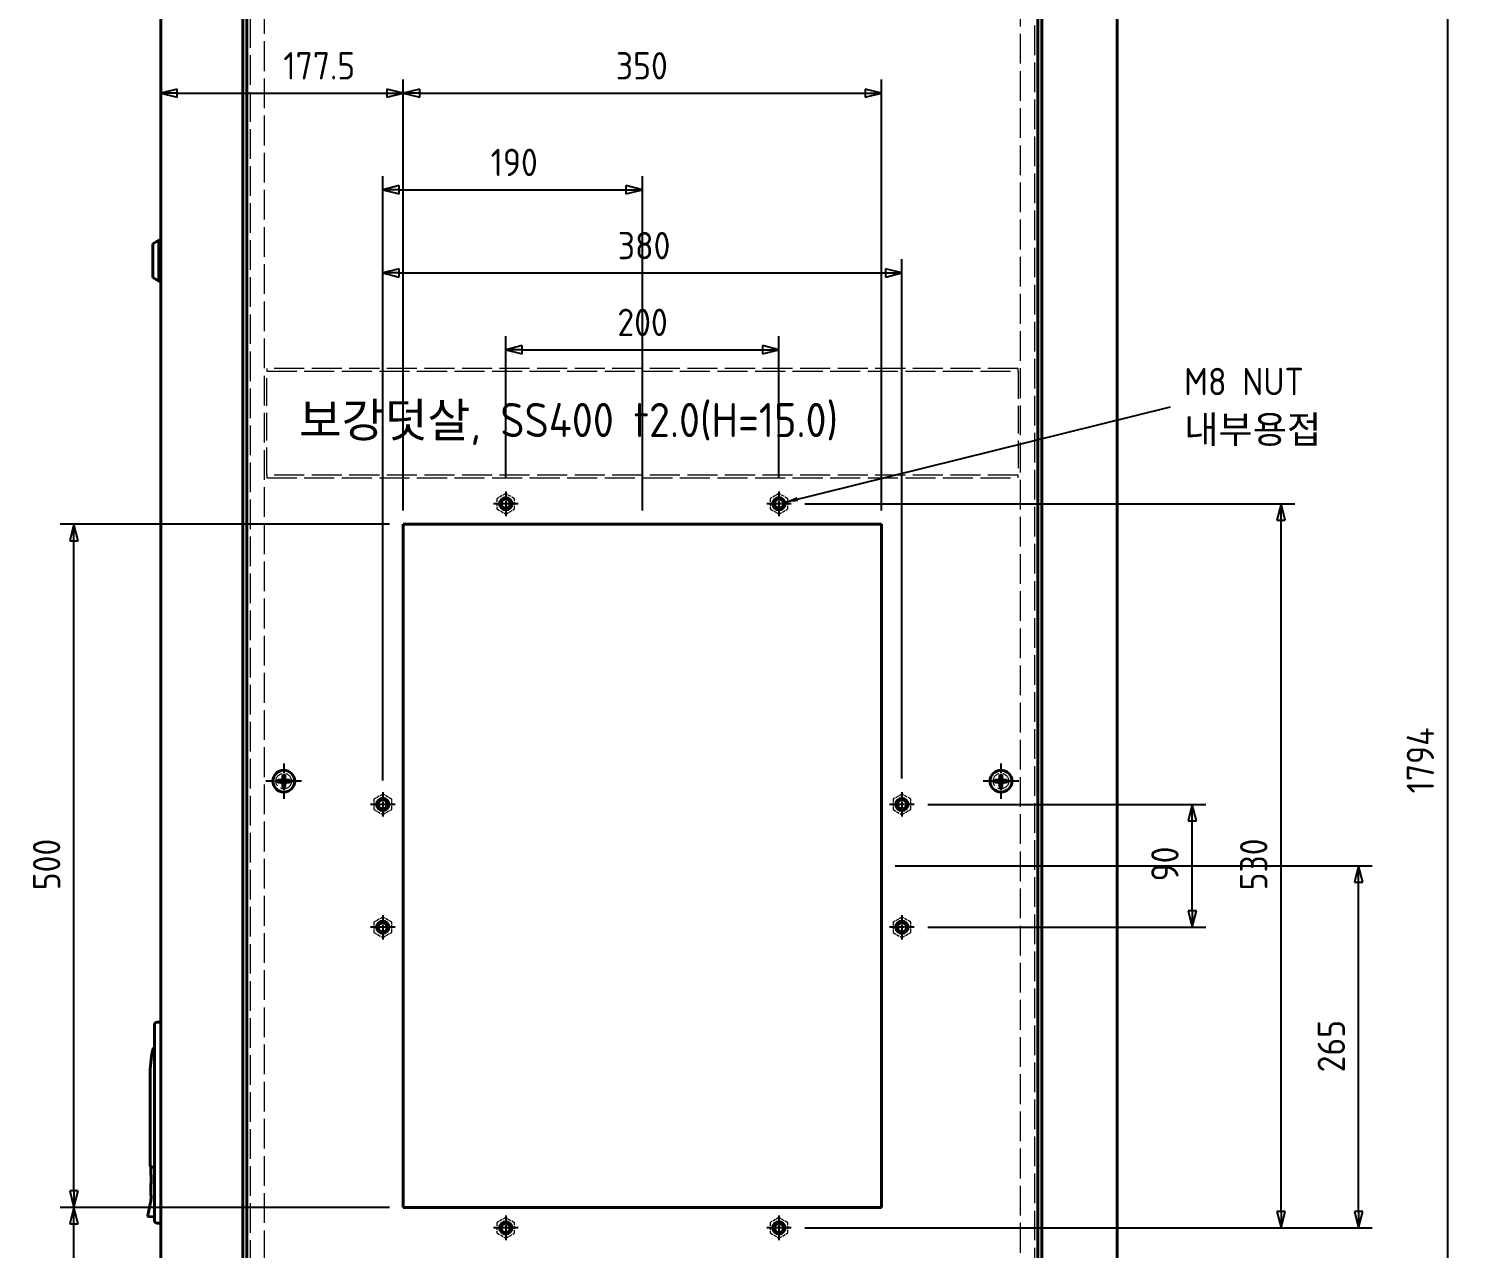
# Model space of a CAD drawing. Header units: millimetres. Extents: x 0 to 8410, y 0 to 5940.
# Drawn here: x 3637 to 4686, y 2489 to 3382 of the extents above; entities that cross this region are included whole.
import ezdxf

# ---------------------------------------------------------------- set-up
doc = ezdxf.new("R2010")
doc.units = ezdxf.units.MM
doc.header["$LTSCALE"] = 10
doc.linetypes.add('CHAIN', pattern=[0.3543, 0.2362, -0.0295, 0.0591, -0.0295])
doc.linetypes.add('DASHED', pattern=[0.2067, 0.1654, -0.0413])
doc.layers.get('0').update_dxf_attribs({"color": 3, "lineweight": 25})
for name, color, linetype, lineweight in [('가려진 것(ISO)', 2, 'DASHED', 18), ('가시적인 것(ISO)', 3, 'Continuous', 40), ('가시적인 좁은 것(ISO)', 3, 'Continuous', 35), ('기호(ISO)', 5, 'Continuous', 25), ('중심 표식(ISO)', 1, 'Continuous', 25), ('치수(ISO)', 2, 'Continuous', 25)]:
    doc.layers.add(name, color=color, linetype=linetype, lineweight=lineweight)
doc.styles.add('문자 텍스트_PSTEK_POSCO', font='isocp.shx')
doc.styles.add('치수 텍스트_PSTEK_POSCO', font='isocp.shx')
doc.dimstyles.new('치수_PSTEK_POSCO', dxfattribs={"dimscale": 10, "dimtxt": 2, "dimasz": 1.2, "dimexe": 1, "dimexo": 1, "dimgap": 1, "dimtad": 1, "dimrnd": 1e-08, "dimdsep": 46, "dimtxsty": '치수 텍스트_PSTEK_POSCO', "dimblk": 'Filled-2', "dimcen": 0.09, "dimdle": 10, "dimclrd": 7, "dimclre": 7, "dimclrt": 2, "dimadec": 1, "dimazin": 2, "dimtfac": 1, "dimtmove": 0, "dimatfit": 3, "dimfxl": 0, "dimtolj": 1, "dimlwd": -1, "dimlwe": -1, "dimarcsym": 0})
doc.dimstyles.new('치수_PSTEK_POSCO$7', dxfattribs={"dimscale": 10, "dimtxt": 2, "dimasz": 1, "dimexe": 1, "dimexo": 1, "dimgap": 1, "dimtad": 1, "dimrnd": 1e-08, "dimdsep": 46, "dimtxsty": '치수 텍스트_PSTEK_POSCO', "dimblk": 'Filled-2', "dimcen": 0.09, "dimdle": 10, "dimclrd": 7, "dimclre": 7, "dimclrt": 2, "dimadec": 1, "dimazin": 2, "dimtfac": 1, "dimtmove": 0, "dimatfit": 3, "dimfxl": 0, "dimtolj": 1, "dimlwd": -1, "dimlwe": -1, "dimarcsym": 0})

# ---------------------------------------------------------------- blocks, each defined once
blk = doc.blocks.new('Filled-2')
at = {"color": 0}
for p, q in [((0, 0), (-1, 0.25)), ((-1, 0.25), (-1, -0.25)), ((-1, 0), (0, 0)), ((-1, -0.25), (0, 0))]:
    blk.add_line(p, q, dxfattribs=at)
at = {"color": 0, "flags": 128}
blk.add_lwpolyline([(-1, -0.25), (0, 0)], dxfattribs=at)
at = {"color": 0}
blk.add_solid([(-1, -0.25), (0, 0), (-1, 0.25), (-1, -0.25)], dxfattribs=at)
blk = doc.blocks.new('*D74')
at = {"layer": 'Defpoints', "color": 0}
for p in [(4376, 3662.7), (4676, 3662.7), (4376, 1868.7)]:
    blk.add_point(p, dxfattribs=at)
at = {"layer": '치수(ISO)', "color": 7}
for p, q in [((4386, 3662.7), (4686, 3662.7)), ((4676, 1880.7), (4676, 3650.7)), ((4386, 1868.7), (4686, 1868.7))]:
    blk.add_line(p, q, dxfattribs=at)
at = {"layer": '치수(ISO)', "color": 7, "xscale": 12.00000047683716, "yscale": 12.00000047683716, "zscale": 12.00000047683716}
for p, rotation in [((4676, 3662.7), 90), ((4676, 1868.7), 270)]:
    blk.add_blockref('Filled-2', p, dxfattribs=dict(at, rotation=rotation))
at = {"layer": '치수(ISO)', "color": 2, "insert": (4656, 2821.7), "char_height": 20, "attachment_point": 4, "rotation": 90, "style": '치수 텍스트_PSTEK_POSCO'}
blk.add_mtext('\\A1;1794', dxfattribs=at)
blk = doc.blocks.new('*D143')
at = {"layer": 'Defpoints', "color": 0}
for p in [(3670.4, 2518.7), (3911.5, 2518.7), (3934, 1840.7)]:
    blk.add_point(p, dxfattribs=at)
at = {"layer": '치수(ISO)', "color": 7}
for p, q in [((3901.5, 2518.7), (3660.4, 2518.7)), ((3670.4, 1852.7), (3670.4, 2506.7)), ((3924, 1840.7), (3660.4, 1840.7))]:
    blk.add_line(p, q, dxfattribs=at)
at = {"layer": '치수(ISO)', "color": 7, "xscale": 12.00000047683716, "yscale": 12.00000047683716, "zscale": 12.00000047683716}
for p, rotation in [((3670.4, 2518.7), 90), ((3670.4, 1840.7), 270)]:
    blk.add_blockref('Filled-2', p, dxfattribs=dict(at, rotation=rotation))
at = {"layer": '치수(ISO)', "color": 2, "insert": (3650.4, 2161.2), "char_height": 20, "attachment_point": 4, "rotation": 90, "style": '치수 텍스트_PSTEK_POSCO'}
blk.add_mtext('\\A1;678', dxfattribs=at)
blk = doc.blocks.new('*D144')
at = {"layer": 'Defpoints', "color": 0}
for p in [(3670.4, 3018.7), (3911.5, 3018.7), (3911.5, 2518.7)]:
    blk.add_point(p, dxfattribs=at)
at = {"layer": '치수(ISO)', "color": 7}
for p, q in [((3901.5, 3018.7), (3660.4, 3018.7)), ((3670.4, 2530.7), (3670.4, 3006.7)), ((3901.5, 2518.7), (3660.4, 2518.7))]:
    blk.add_line(p, q, dxfattribs=at)
at = {"layer": '치수(ISO)', "color": 7, "xscale": 12.00000047683716, "yscale": 12.00000047683716, "zscale": 12.00000047683716}
for p, rotation in [((3670.4, 3018.7), 90), ((3670.4, 2518.7), 270)]:
    blk.add_blockref('Filled-2', p, dxfattribs=dict(at, rotation=rotation))
at = {"layer": '치수(ISO)', "color": 2, "insert": (3650.4, 2750.8), "char_height": 20, "attachment_point": 4, "rotation": 90, "style": '치수 텍스트_PSTEK_POSCO'}
blk.add_mtext('\\A1;500', dxfattribs=at)
blk = doc.blocks.new('*D147')
at = {"layer": 'Defpoints', "color": 0}
for p in [(3734, 3735.7), (3911.5, 3334.3), (3911.5, 3018.7)]:
    blk.add_point(p, dxfattribs=at)
at = {"layer": '치수(ISO)', "color": 7}
for p, q in [((3911.5, 3028.7), (3911.5, 3344.3)), ((3746, 3334.3), (3899.5, 3334.3))]:
    blk.add_line(p, q, dxfattribs=at)
at = {"layer": '치수(ISO)', "color": 7, "xscale": 12.00000047683716, "yscale": 12.00000047683716, "zscale": 12.00000047683716, "rotation": 180}
blk.add_blockref('Filled-2', (3734, 3334.3), dxfattribs=at)
at = {"layer": '치수(ISO)', "color": 7, "xscale": 12.00000047683716, "yscale": 12.00000047683716, "zscale": 12.00000047683716}
blk.add_blockref('Filled-2', (3911.5, 3334.3), dxfattribs=at)
at = {"layer": '치수(ISO)', "color": 2, "insert": (3823.7, 3354.3), "char_height": 20, "attachment_point": 4, "style": '치수 텍스트_PSTEK_POSCO'}
blk.add_mtext('\\A1;177.5', dxfattribs=at)
blk = doc.blocks.new('*D148')
at = {"layer": 'Defpoints', "color": 0}
for p in [(4261.5, 3334.3), (3911.5, 3018.7), (4261.5, 3018.7)]:
    blk.add_point(p, dxfattribs=at)
at = {"layer": '치수(ISO)', "color": 7}
for p, q in [((3911.5, 3028.7), (3911.5, 3344.3)), ((4261.5, 3028.7), (4261.5, 3344.3)), ((3923.5, 3334.3), (4249.5, 3334.3))]:
    blk.add_line(p, q, dxfattribs=at)
at = {"layer": '치수(ISO)', "color": 7, "xscale": 12.00000047683716, "yscale": 12.00000047683716, "zscale": 12.00000047683716, "rotation": 180}
blk.add_blockref('Filled-2', (3911.5, 3334.3), dxfattribs=at)
at = {"layer": '치수(ISO)', "color": 7, "xscale": 12.00000047683716, "yscale": 12.00000047683716, "zscale": 12.00000047683716}
blk.add_blockref('Filled-2', (4261.5, 3334.3), dxfattribs=at)
at = {"layer": '치수(ISO)', "color": 2, "insert": (4067.1, 3354.3), "char_height": 20, "attachment_point": 4, "style": '치수 텍스트_PSTEK_POSCO'}
blk.add_mtext('\\A1;350', dxfattribs=at)
blk = doc.blocks.new('*D155')
at = {"layer": 'Defpoints', "color": 0}
for p in [(4285.5, 2813.7), (4489, 2813.7), (4285.5, 2723.7)]:
    blk.add_point(p, dxfattribs=at)
at = {"layer": '치수(ISO)', "color": 7}
for p, q in [((4295.5, 2813.7), (4499, 2813.7)), ((4489, 2735.7), (4489, 2801.7)), ((4295.5, 2723.7), (4499, 2723.7))]:
    blk.add_line(p, q, dxfattribs=at)
at = {"layer": '치수(ISO)', "color": 7, "xscale": 12.00000047683716, "yscale": 12.00000047683716, "zscale": 12.00000047683716}
for p, rotation in [((4489, 2813.7), 90), ((4489, 2723.7), 270)]:
    blk.add_blockref('Filled-2', p, dxfattribs=dict(at, rotation=rotation))
at = {"layer": '치수(ISO)', "color": 2, "insert": (4469, 2757.3), "char_height": 20, "attachment_point": 4, "rotation": 90, "style": '치수 텍스트_PSTEK_POSCO'}
blk.add_mtext('\\A1;90', dxfattribs=at)
blk = doc.blocks.new('*D156')
at = {"layer": 'Defpoints', "color": 0}
for p in [(4195.5, 3033.7), (4554, 3033.7), (4195.5, 2503.7)]:
    blk.add_point(p, dxfattribs=at)
at = {"layer": '치수(ISO)', "color": 7}
for p, q in [((4205.5, 3033.7), (4564, 3033.7)), ((4554, 2515.7), (4554, 3021.7)), ((4205.5, 2503.7), (4564, 2503.7))]:
    blk.add_line(p, q, dxfattribs=at)
at = {"layer": '치수(ISO)', "color": 7, "xscale": 12.00000047683716, "yscale": 12.00000047683716, "zscale": 12.00000047683716}
for p, rotation in [((4554, 3033.7), 90), ((4554, 2503.7), 270)]:
    blk.add_blockref('Filled-2', p, dxfattribs=dict(at, rotation=rotation))
at = {"layer": '치수(ISO)', "color": 2, "insert": (4534, 2750.7), "char_height": 20, "attachment_point": 4, "rotation": 90, "style": '치수 텍스트_PSTEK_POSCO'}
blk.add_mtext('\\A1;530', dxfattribs=at)
blk = doc.blocks.new('*D157')
at = {"layer": 'Defpoints', "color": 0}
for p in [(4261.5, 2768.7), (4610.8, 2768.7), (4195.5, 2503.7)]:
    blk.add_point(p, dxfattribs=at)
at = {"layer": '치수(ISO)', "color": 7}
for p, q in [((4271.5, 2768.7), (4620.8, 2768.7)), ((4610.8, 2515.7), (4610.8, 2756.7)), ((4205.5, 2503.7), (4620.8, 2503.7))]:
    blk.add_line(p, q, dxfattribs=at)
at = {"layer": '치수(ISO)', "color": 7, "xscale": 12.00000047683716, "yscale": 12.00000047683716, "zscale": 12.00000047683716}
for p, rotation in [((4610.8, 2768.7), 90), ((4610.8, 2503.7), 270)]:
    blk.add_blockref('Filled-2', p, dxfattribs=dict(at, rotation=rotation))
at = {"layer": '치수(ISO)', "color": 2, "insert": (4590.8, 2617.5), "char_height": 20, "attachment_point": 4, "rotation": 90, "style": '치수 텍스트_PSTEK_POSCO'}
blk.add_mtext('\\A1;265', dxfattribs=at)
blk = doc.blocks.new('*D158')
at = {"layer": 'Defpoints', "color": 0}
for p in [(4186.5, 3146.5), (3986.5, 3042.7), (4186.5, 3042.7)]:
    blk.add_point(p, dxfattribs=at)
at = {"layer": '치수(ISO)', "color": 7}
for p, q in [((3986.5, 3052.7), (3986.5, 3156.5)), ((3998.5, 3146.5), (4174.5, 3146.5)), ((4186.5, 3052.7), (4186.5, 3156.5))]:
    blk.add_line(p, q, dxfattribs=at)
at = {"layer": '치수(ISO)', "color": 7, "xscale": 12.00000047683716, "yscale": 12.00000047683716, "zscale": 12.00000047683716, "rotation": 180}
blk.add_blockref('Filled-2', (3986.5, 3146.5), dxfattribs=at)
at = {"layer": '치수(ISO)', "color": 7, "xscale": 12.00000047683716, "yscale": 12.00000047683716, "zscale": 12.00000047683716}
blk.add_blockref('Filled-2', (4186.5, 3146.5), dxfattribs=at)
at = {"layer": '치수(ISO)', "color": 2, "insert": (4068.2, 3166.5), "char_height": 20, "attachment_point": 4, "style": '치수 텍스트_PSTEK_POSCO'}
blk.add_mtext('\\A1;200', dxfattribs=at)
blk = doc.blocks.new('*D159')
at = {"layer": 'Defpoints', "color": 0}
for p in [(4276.5, 3202.7), (3896.5, 2822.7), (4276.5, 2822.7)]:
    blk.add_point(p, dxfattribs=at)
at = {"layer": '치수(ISO)', "color": 7}
for p, q in [((3896.5, 2832.7), (3896.5, 3212.7)), ((4276.5, 2832.7), (4276.5, 3212.7)), ((3908.5, 3202.7), (4264.5, 3202.7))]:
    blk.add_line(p, q, dxfattribs=at)
at = {"layer": '치수(ISO)', "color": 7, "xscale": 12.00000047683716, "yscale": 12.00000047683716, "zscale": 12.00000047683716, "rotation": 180}
blk.add_blockref('Filled-2', (3896.5, 3202.7), dxfattribs=at)
at = {"layer": '치수(ISO)', "color": 7, "xscale": 12.00000047683716, "yscale": 12.00000047683716, "zscale": 12.00000047683716}
blk.add_blockref('Filled-2', (4276.5, 3202.7), dxfattribs=at)
at = {"layer": '치수(ISO)', "color": 2, "insert": (4068.5, 3222.7), "char_height": 20, "attachment_point": 4, "style": '치수 텍스트_PSTEK_POSCO'}
blk.add_mtext('\\A1;380', dxfattribs=at)
blk = doc.blocks.new('*D160')
at = {"layer": 'Defpoints', "color": 0}
for p in [(4086.5, 3263.6), (4086.5, 3018.7), (3896.5, 2821.2)]:
    blk.add_point(p, dxfattribs=at)
at = {"layer": '치수(ISO)', "color": 7}
for p, q in [((3896.5, 2831.2), (3896.5, 3273.6)), ((4086.5, 3028.7), (4086.5, 3273.6)), ((3908.5, 3263.6), (4074.5, 3263.6))]:
    blk.add_line(p, q, dxfattribs=at)
at = {"layer": '치수(ISO)', "color": 7, "xscale": 12.00000047683716, "yscale": 12.00000047683716, "zscale": 12.00000047683716, "rotation": 180}
blk.add_blockref('Filled-2', (3896.5, 3263.6), dxfattribs=at)
at = {"layer": '치수(ISO)', "color": 7, "xscale": 12.00000047683716, "yscale": 12.00000047683716, "zscale": 12.00000047683716}
blk.add_blockref('Filled-2', (4086.5, 3263.6), dxfattribs=at)
at = {"layer": '치수(ISO)', "color": 2, "insert": (3975.4, 3283.6), "char_height": 20, "attachment_point": 4, "style": '치수 텍스트_PSTEK_POSCO'}
blk.add_mtext('\\A1;190', dxfattribs=at)

msp = doc.modelspace()

# ---------------------------------------------------------------- linework, layer by layer
at = {"layer": '가려진 것(ISO)', "ltscale": 13.116652}
for p, q in [((3799.2819, 3660.3931), (3799.2819, 1870.9931)), ((4373.6819, 1870.9931), (4373.6819, 3660.3931))]:
    msp.add_line(p, q, dxfattribs=at)
at = {"layer": '가려진 것(ISO)', "ltscale": 13.159168}
for p, q in [((3809.9819, 1881.6931), (3809.9819, 3649.6931)), ((4362.9819, 3649.6931), (4362.9819, 1881.6931))]:
    msp.add_line(p, q, dxfattribs=at)
at = {"layer": '가려진 것(ISO)', "ltscale": 13.304306}
for p, q in [((4361.4819, 3132.6931), (3811.4819, 3132.6931)), ((3811.4819, 3130.6931), (4361.4819, 3130.6931)), ((4361.4819, 3054.6931), (3811.4819, 3054.6931)), ((3811.4819, 3052.6931), (4361.4819, 3052.6931))]:
    msp.add_line(p, q, dxfattribs=at)
at = {"layer": '가려진 것(ISO)', "ltscale": 0.380839}
for p, q in [((3811.4819, 3132.6931), (3811.4819, 3130.6931)), ((4361.4819, 3130.6931), (4361.4819, 3132.6931)), ((3811.4819, 3054.6931), (3811.4819, 3052.6931)), ((4361.4819, 3052.6931), (4361.4819, 3054.6931))]:
    msp.add_line(p, q, dxfattribs=at)
at = {"layer": '가려진 것(ISO)', "ltscale": 12.256087}
for p, q in [((3811.4819, 3054.6931), (3811.4819, 3130.6931)), ((4361.4819, 3130.6931), (4361.4819, 3054.6931))]:
    msp.add_line(p, q, dxfattribs=at)
at = {"layer": '가려진 것(ISO)', "ltscale": 1.42948}
for p, q in [((3986.4819, 3041.1986), (3979.9819, 3037.4459)), ((3979.9819, 3037.4459), (3979.9819, 3029.9403)), ((3992.9819, 3037.4459), (3986.4819, 3041.1986)), ((3992.9819, 3029.9403), (3992.9819, 3037.4459)), ((4186.4819, 3041.1986), (4179.9819, 3037.4459)), ((4179.9819, 3037.4459), (4179.9819, 3029.9403)), ((4192.9819, 3037.4459), (4186.4819, 3041.1986)), ((4192.9819, 3029.9403), (4192.9819, 3037.4459)), ((3979.9819, 3029.9403), (3986.4819, 3026.1875)), ((3986.4819, 3026.1875), (3992.9819, 3029.9403)), ((4179.9819, 3029.9403), (4186.4819, 3026.1875)), ((4186.4819, 3026.1875), (4192.9819, 3029.9403)), ((3896.4819, 2821.1986), (3889.9819, 2817.4459)), ((3902.9819, 2817.4459), (3896.4819, 2821.1986)), ((4276.4819, 2821.1986), (4269.9819, 2817.4459)), ((4282.9819, 2817.4459), (4276.4819, 2821.1986)), ((3889.9819, 2817.4459), (3889.9819, 2809.9403)), ((3902.9819, 2809.9403), (3902.9819, 2817.4459)), ((4269.9819, 2817.4459), (4269.9819, 2809.9403)), ((4282.9819, 2809.9403), (4282.9819, 2817.4459)), ((3889.9819, 2809.9403), (3896.4819, 2806.1875)), ((3896.4819, 2806.1875), (3902.9819, 2809.9403)), ((4269.9819, 2809.9403), (4276.4819, 2806.1875)), ((4276.4819, 2806.1875), (4282.9819, 2809.9403)), ((3896.4819, 2731.1986), (3889.9819, 2727.4459)), ((3889.9819, 2727.4459), (3889.9819, 2719.9403)), ((3902.9819, 2727.4459), (3896.4819, 2731.1986)), ((3902.9819, 2719.9403), (3902.9819, 2727.4459)), ((4276.4819, 2731.1986), (4269.9819, 2727.4459)), ((4269.9819, 2727.4459), (4269.9819, 2719.9403)), ((4282.9819, 2727.4459), (4276.4819, 2731.1986)), ((4282.9819, 2719.9403), (4282.9819, 2727.4459)), ((3889.9819, 2719.9403), (3896.4819, 2716.1875)), ((3896.4819, 2716.1875), (3902.9819, 2719.9403)), ((4269.9819, 2719.9403), (4276.4819, 2716.1875)), ((4276.4819, 2716.1875), (4282.9819, 2719.9403)), ((3986.4819, 2511.1986), (3979.9819, 2507.4459)), ((3979.9819, 2507.4459), (3979.9819, 2499.9403)), ((3992.9819, 2507.4459), (3986.4819, 2511.1986)), ((3992.9819, 2499.9403), (3992.9819, 2507.4459)), ((4186.4819, 2511.1986), (4179.9819, 2507.4459)), ((4179.9819, 2507.4459), (4179.9819, 2499.9403)), ((4192.9819, 2507.4459), (4186.4819, 2511.1986)), ((4192.9819, 2499.9403), (4192.9819, 2507.4459)), ((3979.9819, 2499.9403), (3986.4819, 2496.1875)), ((3986.4819, 2496.1875), (3992.9819, 2499.9403)), ((4179.9819, 2499.9403), (4186.4819, 2496.1875)), ((4186.4819, 2496.1875), (4192.9819, 2499.9403))]:
    msp.add_line(p, q, dxfattribs=at)
at = {"layer": '가려진 것(ISO)', "ltscale": 6.82141}
for centre in [(3823.9819, 2830.6931), (4348.9819, 2830.6931)]:
    msp.add_circle(centre, 5.7, dxfattribs=at)
at = {"layer": '가시적인 것(ISO)'}
for p, q in [((3733.9819, 1635.6931), (3733.9819, 3735.6931)), ((4433.9819, 1635.6931), (4433.9819, 3735.6931)), ((3793.9819, 1865.6931), (3793.9819, 3665.6931)), ((3796.9819, 3662.6931), (3796.9819, 1868.6931)), ((4375.9819, 1868.6931), (4375.9819, 3662.6931)), ((4378.9819, 3665.6931), (4378.9819, 1865.6931)), ((3728.0819, 3223.9431), (3732.4819, 3226.6931)), ((3728.0819, 3199.4431), (3728.0819, 3223.9431)), ((3732.4819, 3226.6931), (3732.4819, 3196.6931)), ((3733.9819, 3226.6931), (3732.4819, 3226.6931)), ((3728.0819, 3199.4431), (3732.4819, 3196.6931)), ((3733.9819, 3196.6931), (3732.4819, 3196.6931)), ((3911.4819, 3018.6931), (4261.4819, 3018.6931)), ((3911.4819, 2518.6931), (3911.4819, 3018.6931)), ((4261.4819, 3018.6931), (4261.4819, 2518.6931)), ((3823.2719, 2832.4877), (3823.2719, 2834.7011)), ((3823.2861, 2833.1831), (3824.6777, 2833.1831)), ((3823.4139, 2834.8431), (3824.5499, 2834.8431)), ((3824.6919, 2834.7011), (3824.6919, 2832.4877)), ((4348.2719, 2832.4877), (4348.2719, 2834.7011)), ((4348.2861, 2833.1831), (4349.6777, 2833.1831)), ((4348.4139, 2834.8431), (4349.5499, 2834.8431)), ((4349.6919, 2834.7011), (4349.6919, 2832.4877)), ((3819.8319, 2830.1251), (3819.8319, 2831.2611)), ((3819.9739, 2831.4031), (3822.1872, 2831.4031)), ((3822.1872, 2829.9831), (3819.9739, 2829.9831)), ((3821.4919, 2829.9973), (3821.4919, 2831.3889)), ((3823.2719, 2826.6851), (3823.2719, 2828.8984)), ((3824.6777, 2828.2031), (3823.2861, 2828.2031)), ((3824.5499, 2826.5431), (3823.4139, 2826.5431)), ((3824.6919, 2828.8984), (3824.6919, 2826.6851)), ((3825.7765, 2831.4031), (3827.9899, 2831.4031)), ((3827.9899, 2829.9831), (3825.7765, 2829.9831)), ((3826.4719, 2831.3889), (3826.4719, 2829.9973)), ((3828.1319, 2831.2611), (3828.1319, 2830.1251)), ((4344.8319, 2830.1251), (4344.8319, 2831.2611)), ((4344.9739, 2831.4031), (4347.1872, 2831.4031)), ((4347.1872, 2829.9831), (4344.9739, 2829.9831)), ((4346.4919, 2829.9973), (4346.4919, 2831.3889)), ((4348.2719, 2826.6851), (4348.2719, 2828.8984)), ((4349.6777, 2828.2031), (4348.2861, 2828.2031)), ((4349.5499, 2826.5431), (4348.4139, 2826.5431)), ((4349.6919, 2828.8984), (4349.6919, 2826.6851)), ((4350.7765, 2831.4031), (4352.9899, 2831.4031)), ((4352.9899, 2829.9831), (4350.7765, 2829.9831)), ((4351.4719, 2831.3889), (4351.4719, 2829.9973)), ((4353.1319, 2831.2611), (4353.1319, 2830.1251)), ((3731.2644, 2654.2694), (3733.9819, 2654.2931)), ((3729.2819, 2652.2694), (3729.2819, 2637.6931)), ((3729.2819, 2523.6931), (3729.2819, 2637.6931)), ((3726.1819, 2614.8931), (3726.1819, 2549.6931)), ((3726.5819, 2547.5869), (3726.5819, 2547.2867)), ((3727.6819, 2548.1931), (3728.1494, 2548.1931)), ((3728.1494, 2548.1931), (3728.6464, 2548.1931)), ((3728.6135, 2548.1), (3729.2819, 2548.1058)), ((3729.2819, 2548.1931), (3728.6464, 2548.1931)), ((3726.5819, 2531.0994), (3726.5819, 2527.9413)), ((3726.4741, 2522.3839), (3726.503, 2522.525)), ((3729.2819, 2523.6931), (3729.2819, 2509.1167)), ((4261.4819, 2518.6931), (3911.4819, 2518.6931)), ((3725.2974, 2511.9998), (3729.2819, 2511.8607)), ((3731.2644, 2507.1168), (3733.9819, 2507.0931))]:
    msp.add_line(p, q, dxfattribs=at)
for centre, radius in [((3986.4819, 3033.6931), 4.5), ((3986.4819, 3033.6931), 3.3235), ((4186.4819, 3033.6931), 4.5), ((4186.4819, 3033.6931), 3.3235), ((3823.9819, 2830.6931), 8), ((3823.9819, 2830.6931), 8), ((4348.9819, 2830.6931), 8), ((4348.9819, 2830.6931), 8), ((3896.4819, 2813.6931), 4.5), ((3896.4819, 2813.6931), 3.3235), ((4276.4819, 2813.6931), 4.5), ((4276.4819, 2813.6931), 3.3235), ((3896.4819, 2723.6931), 4.5), ((3896.4819, 2723.6931), 3.3235), ((4276.4819, 2723.6931), 4.5), ((4276.4819, 2723.6931), 3.3235), ((3986.4819, 2503.6931), 4.5), ((3986.4819, 2503.6931), 3.3235), ((4186.4819, 2503.6931), 4.5), ((4186.4819, 2503.6931), 3.3235)]:
    msp.add_circle(centre, radius, dxfattribs=at)
for centre, radius, start, end in [((3823.9819, 2830.6931), 1.93, 111.5846618, 158.4153382), ((3823.4139, 2834.7011), 0.142, 90, 180), ((3823.2861, 2833.1689), 0.0142, 90, 180), ((3823.9819, 2830.6931), 1.93, 68.4153382, 111.5846618), ((3824.5499, 2834.7011), 0.142, 0, 90), ((3824.6777, 2833.1689), 0.0142, 0, 90), ((3823.9819, 2830.6931), 1.93, 21.5846618, 68.4153382), ((4348.9819, 2830.6931), 1.93, 111.5846618, 158.4153382), ((4348.4139, 2834.7011), 0.142, 90, 180), ((4348.2861, 2833.1689), 0.0142, 90, 180), ((4348.9819, 2830.6931), 1.93, 68.4153382, 111.5846618), ((4349.5499, 2834.7011), 0.142, 0, 90), ((4349.6777, 2833.1689), 0.0142, 0, 90), ((4348.9819, 2830.6931), 1.93, 21.5846618, 68.4153382), ((3819.9739, 2831.2611), 0.142, 90, 180), ((3819.9739, 2830.1251), 0.142, 180, 270), ((3821.5061, 2831.3889), 0.0142, 90, 180), ((3821.5061, 2829.9973), 0.0142, 180, 270), ((3823.9819, 2830.6931), 1.93, 158.4153382, 201.5846638), ((3823.9819, 2830.6931), 1.93, 201.5846618, 248.4153382), ((3823.9819, 2830.6931), 1.93, 248.4153362, 291.5846618), ((3823.2861, 2828.2173), 0.0142, 180, 270), ((3823.4139, 2826.6851), 0.142, 180, 270), ((3824.5499, 2826.6851), 0.142, 270, 0), ((3824.6777, 2828.2173), 0.0142, 270, 0), ((3823.9819, 2830.6931), 1.93, 291.5846618, 338.4153382), ((3823.9819, 2830.6931), 1.93, 338.4153382, 21.5846618), ((3826.4577, 2831.3889), 0.0142, 0, 90), ((3826.4577, 2829.9973), 0.0142, 270, 0), ((3827.9899, 2831.2611), 0.142, 0, 90), ((3827.9899, 2830.1251), 0.142, 270, 0), ((4344.9739, 2831.2611), 0.142, 90, 180), ((4344.9739, 2830.1251), 0.142, 180, 270), ((4346.5061, 2831.3889), 0.0142, 90, 180), ((4346.5061, 2829.9973), 0.0142, 180, 270), ((4348.9819, 2830.6931), 1.93, 158.4153382, 201.5846638), ((4348.9819, 2830.6931), 1.93, 201.5846618, 248.4153382), ((4348.9819, 2830.6931), 1.93, 248.4153362, 291.5846618), ((4348.2861, 2828.2173), 0.0142, 180, 270), ((4348.4139, 2826.6851), 0.142, 180, 270), ((4349.5499, 2826.6851), 0.142, 270, 0), ((4349.6777, 2828.2173), 0.0142, 270, 0), ((4348.9819, 2830.6931), 1.93, 291.5846618, 338.4153382), ((4348.9819, 2830.6931), 1.93, 338.4153382, 21.5846618), ((4351.4577, 2831.3889), 0.0142, 0, 90), ((4351.4577, 2829.9973), 0.0142, 270, 0), ((4352.9899, 2831.2611), 0.142, 0, 90), ((4352.9899, 2830.1251), 0.142, 270, 0), ((3731.2819, 2652.2694), 2, 90.5, 180), ((3821.384, 2614.8931), 95.2022, 168.3629687, 180), ((3727.6819, 2549.6931), 1.5, 180, 270), ((3731.2819, 2509.1167), 2, 180, 269.5)]:
    msp.add_arc(centre, radius, start, end, dxfattribs=at)
for centre, major_axis, ratio, start_param, end_param in [((3716.547, 2524.5267), (-1.1082, -10.1012), 0.999335717, 1.477761239, 1.562887892), ((3716.5469, 2524.5267), (1.1082, 10.1014), 0.999335674, 4.619355995, 4.704484263), ((3726.9304, 2523.3043), (-0.2979, 0.0351), 0.004081191, 6.272006723, 6.283185918)]:
    msp.add_ellipse(centre, major_axis=major_axis, ratio=ratio, start_param=start_param, end_param=end_param, dxfattribs=at)
for points, knots in [([(3728.1388, 2634.0965), (3728.1823, 2634.3081), (3728.2616, 2634.5151), (3728.4776, 2634.8849), (3728.6159, 2635.0531), (3728.9257, 2635.3261), (3729.0985, 2635.4371), (3729.2819, 2635.5191)], [0, 0, 0, 0, 0.0647965025, 0.0647965025, 0.1284853692, 0.1284853692, 0.1886797779, 0.1886797779, 0.1886797779, 0.1886797779]), ([(3726.5819, 2547.5869), (3726.5819, 2547.6407), (3726.5909, 2547.6952), (3726.625, 2547.7965), (3726.6504, 2547.8447), (3726.7142, 2547.9296), (3726.7534, 2547.9673), (3726.8407, 2548.0278), (3726.8899, 2548.0513), (3726.9628, 2548.0727), (3726.9852, 2548.0777), (3727.0309, 2548.0845), (3727.0543, 2548.0864), (3727.0775, 2548.0866)], [0, 0, 0, 0, 0.01614771422, 0.01614771422, 0.03207179805, 0.03207179805, 0.04800389397, 0.04800389397, 0.06393570491, 0.06393570491, 0.07079434686, 0.07079434686, 0.07778647921, 0.07778647921, 0.07778647921, 0.07778647921]), ([(3726.5819, 2531.0994), (3726.5819, 2531.1031), (3726.5819, 2531.1068), (3726.5821, 2531.1121), (3726.5822, 2531.1137), (3726.5823, 2531.1161), (3726.5824, 2531.1169), (3726.5824, 2531.1179), (3726.5825, 2531.1181), (3726.5825, 2531.1184), (3726.5825, 2531.1185), (3726.5825, 2531.1187), (3726.5825, 2531.1188), (3726.5825, 2531.1193), (3726.5825, 2531.1193), (3726.5825, 2531.1194), (3726.5825, 2531.1195), (3726.5826, 2531.1207), (3726.5826, 2531.1207), (3726.5829, 2531.1247), (3726.5832, 2531.1285), (3726.5845, 2531.1478), (3726.5861, 2531.1723), (3726.5908, 2531.2419), (3726.5938, 2531.287), (3726.6003, 2531.3869), (3726.6037, 2531.4381), (3726.6241, 2531.7544), (3726.6488, 2532.1499), (3726.7038, 2533.1539), (3726.7346, 2533.7743), (3726.7894, 2535.1597), (3726.8141, 2535.9414), (3726.8474, 2537.5692), (3726.8563, 2538.4357), (3726.8549, 2540.1466), (3726.8445, 2541.0124), (3726.8088, 2542.6345), (3726.783, 2543.4108), (3726.727, 2544.7752), (3726.6962, 2545.3804), (3726.6418, 2546.3526), (3726.6179, 2546.729), (3726.5939, 2547.0975), (3726.5879, 2547.1877), (3726.5838, 2547.2476), (3726.5832, 2547.2576), (3726.5827, 2547.2643), (3726.5826, 2547.2655), (3726.5826, 2547.2663), (3726.5826, 2547.2664), (3726.5826, 2547.2666), (3726.5826, 2547.2666), (3726.5825, 2547.2667), (3726.5825, 2547.2667), (3726.5825, 2547.2669), (3726.5825, 2547.2669), (3726.5825, 2547.2674), (3726.5825, 2547.2675), (3726.5825, 2547.2678), (3726.5825, 2547.268), (3726.5824, 2547.2683), (3726.5824, 2547.2684), (3726.5824, 2547.2688), (3726.5824, 2547.2689), (3726.5824, 2547.2695), (3726.5823, 2547.2699), (3726.5822, 2547.2717), (3726.5822, 2547.2732), (3726.582, 2547.2787), (3726.5819, 2547.2827), (3726.5819, 2547.2867)], [0.002030451, 0.002030451, 0.002030451, 0.002030451, 0.003136376, 0.003136376, 0.003616762, 0.003616762, 0.003862851, 0.003862851, 0.003923439, 0.003923439, 0.003984114, 0.003984114, 0.00404439, 0.00404439, 0.004398004, 0.004398004, 0.004867824, 0.004867824, 0.024913058, 0.024913058, 0.05164192, 0.05164192, 0.12297844, 0.12297844, 0.194224362, 0.194224362, 0.251711752, 0.251711752, 0.509505518, 0.509505518, 0.766514278, 0.766514278, 1.022725841, 1.022725841, 1.27898836, 1.27898836, 1.536045908, 1.536045908, 1.793896599, 1.793896599, 2.05176204, 2.05176204, 2.31267269, 2.31267269, 2.460461901, 2.460461901, 2.50954137, 2.50954137, 2.525894553, 2.525894553, 2.531345356, 2.531345356, 2.533162319, 2.533162319, 2.533768044, 2.533768044, 2.534252884, 2.534252884, 2.534374647, 2.534374647, 2.53443515, 2.53443515, 2.53449557, 2.53449557, 2.534555747, 2.534555747, 2.534670781, 2.534670781, 2.535121053, 2.535121053, 2.536320874, 2.536320874, 2.536320874, 2.536320874]), ([(3726.5826, 2531.12), (3726.5826, 2531.1201), (3726.5826, 2531.1201), (3726.5826, 2531.1207), (3726.5827, 2531.1217), (3726.5831, 2531.1278), (3726.5837, 2531.137), (3726.5874, 2531.1918), (3726.593, 2531.2744), (3726.6156, 2531.6218), (3726.6391, 2531.9887), (3726.6929, 2532.9439), (3726.7237, 2533.5416), (3726.7801, 2534.8935), (3726.8062, 2535.6648), (3726.843, 2537.2803), (3726.8541, 2538.1444), (3726.8569, 2539.8551), (3726.8486, 2540.7231), (3726.8232, 2542.0164), (3726.811, 2542.4822), (3726.7972, 2542.9261)], [0.005142512, 0.005142512, 0.005142512, 0.005142512, 0.009505797, 0.009505797, 0.025160737, 0.025160737, 0.072142986, 0.072142986, 0.213571893, 0.213571893, 0.474511445, 0.474511445, 0.732393433, 0.732393433, 0.990252098, 0.990252098, 1.247353253, 1.247353253, 1.503625474, 1.503625474, 1.652998417, 1.652998417, 1.652998417, 1.652998417]), ([(3727.0775, 2548.0866), (3727.0822, 2548.0866), (3727.0891, 2548.0867), (3727.1122, 2548.0869), (3727.1141, 2548.0869), (3727.1161, 2548.0869), (3727.1181, 2548.0869), (3727.1661, 2548.0873), (3727.2565, 2548.0881), (3727.3896, 2548.0893)], [0.5000007183, 0.5000007183, 0.5000007183, 0.5000007183, 0.6666666667, 0.6666666667, 0.6666666667, 0.680376777, 0.680376777, 0.680376777, 0.9999999982, 0.9999999982, 0.9999999982, 0.9999999982]), ([(3727.0775, 2548.0866), (3727.0782, 2548.0866), (3727.0782, 2548.0866), (3727.0949, 2548.0867), (3727.1934, 2548.0876), (3727.3789, 2548.0892), (3727.3832, 2548.0892), (3727.3881, 2548.0893), (3727.3887, 2548.0893), (3727.3894, 2548.0893), (3727.3894, 2548.0893), (3727.3895, 2548.0893), (3727.3895, 2548.0893), (3727.3896, 2548.0893)], [0, 0, 0, 0, 0.071027682, 0.071027682, 0.8427750508, 0.8427750508, 0.8608534515, 0.8608534515, 0.8632639043, 0.8632639043, 0.8635652109, 0.8635652109, 0.8636405375, 0.8636405375, 0.8636405375, 0.8636405375]), ([(3727.3896, 2548.0893), (3727.3948, 2548.0893), (3727.4061, 2548.0894), (3727.4233, 2548.0896), (3727.4272, 2548.0896), (3727.4315, 2548.0897), (3727.436, 2548.0897), (3727.4584, 2548.0899), (3727.4883, 2548.0902), (3727.5252, 2548.0905), (3727.5287, 2548.0905), (3727.5322, 2548.0905), (3727.5359, 2548.0906), (3727.5776, 2548.0909), (3727.6276, 2548.0914), (3727.6847, 2548.0919), (3727.7418, 2548.0924), (3727.8061, 2548.0929), (3727.876, 2548.0935), (3727.8836, 2548.0936), (3727.8911, 2548.0937), (3727.8988, 2548.0937), (3727.9623, 2548.0943), (3728.0302, 2548.0949), (3728.1015, 2548.0955), (3728.1178, 2548.0957), (3728.1344, 2548.0958), (3728.151, 2548.0959), (3728.2159, 2548.0965), (3728.2832, 2548.0971), (3728.3513, 2548.0977), (3728.3774, 2548.0979), (3728.4037, 2548.0981), (3728.4301, 2548.0984), (3728.4903, 2548.0989), (3728.5513, 2548.0994), (3728.6135, 2548.1)], [0, 0, 0, 0, 0.116357226, 0.116357226, 0.116357226, 0.142857143, 0.142857143, 0.142857143, 0.273335514, 0.273335514, 0.273335514, 0.285714286, 0.285714286, 0.285714286, 0.428571429, 0.428571429, 0.428571429, 0.571428571, 0.571428571, 0.571428571, 0.586761874, 0.586761874, 0.586761874, 0.714285714, 0.714285714, 0.714285714, 0.743493752, 0.743493752, 0.743493752, 0.857142857, 0.857142857, 0.857142857, 0.900705888, 0.900705888, 0.900705888, 1, 1, 1, 1]), ([(3726.6996, 2527.703), (3726.6849, 2527.7142), (3726.6712, 2527.7269), (3726.6468, 2527.754), (3726.636, 2527.7684), (3726.6087, 2527.8126), (3726.5957, 2527.8451), (3726.5841, 2527.899), (3726.5819, 2527.9202), (3726.5819, 2527.9413)], [0, 0, 0, 0, 0.00555112829, 0.00555112829, 0.01091993049, 0.01091993049, 0.02112884613, 0.02112884613, 0.02745158368, 0.02745158368, 0.02745158368, 0.02745158368]), ([(3726.8651, 2527.5763), (3726.8004, 2527.6259), (3726.7546, 2527.6609), (3726.7279, 2527.6814), (3726.7277, 2527.6815), (3726.7275, 2527.6817), (3726.7273, 2527.6818), (3726.7088, 2527.6959), (3726.7033, 2527.7002), (3726.6996, 2527.703)], [0.0926817712, 0.0926817712, 0.0926817712, 0.0926817712, 0.3316122792, 0.3316122792, 0.3316122792, 0.3333333333, 0.3333333333, 0.3333333333, 0.4999999947, 0.4999999947, 0.4999999947, 0.4999999947]), ([(3726.8651, 2527.5763), (3726.8404, 2527.5953), (3726.8184, 2527.6121), (3726.7494, 2527.6649), (3726.7182, 2527.6887), (3726.7016, 2527.7014), (3726.7016, 2527.7014), (3726.6996, 2527.703)], [0.1434743569, 0.1434743569, 0.1434743569, 0.1434743569, 0.2849079449, 0.2849079449, 0.6512173208, 0.6512173208, 0.7733003073, 0.7733003073, 0.7733003073, 0.7733003073]), ([(3726.9187, 2526.376), (3726.9164, 2526.5903), (3726.9113, 2526.8029), (3726.9006, 2527.0803), (3726.8967, 2527.1635), (3726.8886, 2527.3063), (3726.8845, 2527.368), (3726.8764, 2527.4697), (3726.8725, 2527.512), (3726.8653, 2527.5763), (3726.8621, 2527.6008), (3726.8571, 2527.6317), (3726.8551, 2527.6414), (3726.8546, 2527.6436), (3726.8546, 2527.6436), (3726.8546, 2527.6437)], [0, 0, 0, 0, 0.064971334, 0.064971334, 0.09458454, 0.09458454, 0.1200732633, 0.1200732633, 0.1418279988, 0.1418279988, 0.1597112864, 0.1597112864, 0.1733778671, 0.1733778671, 0.1749537676, 0.1749537676, 0.1749537676, 0.1749537676]), ([(3726.9187, 2526.376), (3726.9164, 2526.5903), (3726.9113, 2526.8029), (3726.9006, 2527.0803), (3726.8967, 2527.1635), (3726.8886, 2527.3063), (3726.8845, 2527.368), (3726.8764, 2527.4697), (3726.8725, 2527.512), (3726.8674, 2527.5575), (3726.8663, 2527.5673), (3726.8651, 2527.5763)], [0, 0, 0, 0, 0.0649705407, 0.0649705407, 0.094584107, 0.094584107, 0.120073367, 0.120073367, 0.1418275203, 0.1418275203, 0.1481670138, 0.1481670138, 0.1481670138, 0.1481670138]), ([(3724.5417, 2512.9601), (3724.5417, 2512.9601), (3724.5417, 2512.9601), (3724.5417, 2512.9601), (3724.5417, 2512.9601), (3724.5424, 2512.9634), (3724.5437, 2512.97), (3724.5451, 2512.9766), (3724.5471, 2512.9865), (3724.5498, 2512.9997), (3724.5525, 2513.0129), (3724.5559, 2513.0294), (3724.56, 2513.0492), (3724.564, 2513.069), (3724.5687, 2513.0921), (3724.5741, 2513.1184), (3724.5795, 2513.1447), (3724.5856, 2513.1743), (3724.5923, 2513.2071), (3724.5991, 2513.2399), (3724.6065, 2513.276), (3724.6145, 2513.3152), (3724.6225, 2513.3544), (3724.6313, 2513.3969), (3724.6406, 2513.4425), (3724.65, 2513.4881), (3724.66, 2513.5369), (3724.6706, 2513.5887), (3724.6812, 2513.6406), (3724.6925, 2513.6956), (3724.7044, 2513.7537), (3724.7163, 2513.8117), (3724.7288, 2513.8728), (3724.742, 2513.937), (3724.7551, 2514.0011), (3724.7689, 2514.0682), (3724.7833, 2514.1383), (3724.7976, 2514.2083), (3724.8126, 2514.2814), (3724.8282, 2514.3572), (3724.8437, 2514.4331), (3724.8599, 2514.5119), (3724.8766, 2514.5934), (3724.8933, 2514.675), (3724.9106, 2514.7593), (3724.9285, 2514.8464), (3724.9463, 2514.9334), (3724.9647, 2515.0232), (3724.9837, 2515.1156), (3725.0026, 2515.2079), (3725.0221, 2515.3029), (3725.0421, 2515.4005), (3725.0621, 2515.498), (3725.0826, 2515.598), (3725.1036, 2515.7005), (3725.1246, 2515.803), (3725.1461, 2515.9079), (3725.1681, 2516.0151), (3725.1901, 2516.1223), (3725.2126, 2516.2318), (3725.2355, 2516.3435), (3725.2584, 2516.4552), (3725.2817, 2516.5691), (3725.3055, 2516.6851), (3725.3293, 2516.8011), (3725.3535, 2516.9191), (3725.3781, 2517.0391), (3725.4027, 2517.1591), (3725.4277, 2517.281), (3725.4531, 2517.4048), (3725.4785, 2517.5285), (3725.5042, 2517.6541), (3725.5303, 2517.7813), (3725.5564, 2517.9086), (3725.5828, 2518.0375), (3725.6096, 2518.1679), (3725.6363, 2518.2984), (3725.6634, 2518.4303), (3725.6907, 2518.5637), (3725.7181, 2518.697), (3725.7457, 2518.8318), (3725.7736, 2518.9677), (3725.8015, 2519.1037), (3725.8296, 2519.2409), (3725.858, 2519.3791), (3725.8863, 2519.5174), (3725.9149, 2519.6567), (3725.9436, 2519.7969), (3725.9724, 2519.9372), (3726.0013, 2520.0783), (3726.0304, 2520.2202), (3726.0595, 2520.3621), (3726.0888, 2520.5048), (3726.1181, 2520.648), (3726.1475, 2520.7912), (3726.177, 2520.935), (3726.2066, 2521.0792), (3726.2361, 2521.2234), (3726.2658, 2521.3681), (3726.2955, 2521.513), (3726.3252, 2521.6579), (3726.355, 2521.803), (3726.3848, 2521.9482), (3726.4145, 2522.0934), (3726.4443, 2522.2386), (3726.4741, 2522.3839)], [0.4999999735, 0.4999999735, 0.4999999735, 0.4999999735, 0.5, 0.5, 0.5, 0.5147058824, 0.5147058824, 0.5147058824, 0.5294117647, 0.5294117647, 0.5294117647, 0.5441176471, 0.5441176471, 0.5441176471, 0.5588235294, 0.5588235294, 0.5588235294, 0.5735294118, 0.5735294118, 0.5735294118, 0.5882352941, 0.5882352941, 0.5882352941, 0.6029411765, 0.6029411765, 0.6029411765, 0.6176470588, 0.6176470588, 0.6176470588, 0.6323529412, 0.6323529412, 0.6323529412, 0.6470588235, 0.6470588235, 0.6470588235, 0.6617647059, 0.6617647059, 0.6617647059, 0.6764705882, 0.6764705882, 0.6764705882, 0.6911764706, 0.6911764706, 0.6911764706, 0.7058823529, 0.7058823529, 0.7058823529, 0.7205882353, 0.7205882353, 0.7205882353, 0.7352941176, 0.7352941176, 0.7352941176, 0.75, 0.75, 0.75, 0.7647058824, 0.7647058824, 0.7647058824, 0.7794117647, 0.7794117647, 0.7794117647, 0.7941176471, 0.7941176471, 0.7941176471, 0.8088235294, 0.8088235294, 0.8088235294, 0.8235294118, 0.8235294118, 0.8235294118, 0.8382352941, 0.8382352941, 0.8382352941, 0.8529411765, 0.8529411765, 0.8529411765, 0.8676470588, 0.8676470588, 0.8676470588, 0.8823529412, 0.8823529412, 0.8823529412, 0.8970588235, 0.8970588235, 0.8970588235, 0.9117647059, 0.9117647059, 0.9117647059, 0.9264705882, 0.9264705882, 0.9264705882, 0.9411764706, 0.9411764706, 0.9411764706, 0.9558823529, 0.9558823529, 0.9558823529, 0.9705882353, 0.9705882353, 0.9705882353, 0.9852941176, 0.9852941176, 0.9852941176, 0.9999991828, 0.9999991828, 0.9999991828, 0.9999991828]), ([(3725.2974, 2511.9998), (3725.2113, 2512.0028), (3725.1245, 2512.0202), (3724.9643, 2512.0804), (3724.8887, 2512.1237), (3724.7565, 2512.2304), (3724.6984, 2512.2953), (3724.6065, 2512.4383), (3724.5716, 2512.5181), (3724.5294, 2512.6827), (3724.5214, 2512.7695), (3724.5297, 2512.8898), (3724.5345, 2512.9253), (3724.5417, 2512.9601)], [0, 0, 0, 0, 0.0258670225, 0.0258670225, 0.0513444492, 0.0513444492, 0.0768358422, 0.0768358422, 0.1023267381, 0.1023267381, 0.1278176518, 0.1278176518, 0.1384933279, 0.1384933279, 0.1384933279, 0.1384933279])]:
    msp.add_open_spline(points, degree=3, knots=knots, dxfattribs=at)
for points in [[(3728.1388, 2634.0965), (3728.1388, 2634.0965), (3728.1388, 2634.0965), (3728.1388, 2634.0965)], [(3726.6325, 2523.3394), (3726.7052, 2523.9575), (3726.7779, 2524.5757), (3726.8507, 2525.1938)], [(3726.8507, 2525.1938), (3726.8661, 2525.3249), (3726.879, 2525.4563), (3726.8893, 2525.5879)], [(3726.8893, 2525.5879), (3726.9024, 2525.7556), (3726.9114, 2525.9237), (3726.9162, 2526.0918)], [(3726.9162, 2526.0918), (3726.9189, 2526.1868), (3726.9198, 2526.2821), (3726.9187, 2526.376)]]:
    msp.add_open_spline(points, degree=3, dxfattribs=at)
at = {"layer": '가시적인 좁은 것(ISO)'}
for centre in [(3986.4819, 3033.6931), (4186.4819, 3033.6931), (3896.4819, 2813.6931), (4276.4819, 2813.6931), (3896.4819, 2723.6931), (4276.4819, 2723.6931), (3986.4819, 2503.6931), (4186.4819, 2503.6931)]:
    msp.add_arc(centre, 4, 80, 350, dxfattribs=at)
at = {"layer": '중심 표식(ISO)', "linetype": 'CHAIN', "ltscale": 2.000073}
for p, q in [((3986.4819, 3042.6931), (3986.4819, 3024.6931)), ((4186.4819, 3042.6931), (4186.4819, 3024.6931)), ((3995.4819, 3033.6931), (3977.4819, 3033.6931)), ((4195.4819, 3033.6931), (4177.4819, 3033.6931)), ((3896.4819, 2822.6931), (3896.4819, 2804.6931)), ((4276.4819, 2822.6931), (4276.4819, 2804.6931)), ((3905.4819, 2813.6931), (3887.4819, 2813.6931)), ((4285.4819, 2813.6931), (4267.4819, 2813.6931)), ((3896.4819, 2732.6931), (3896.4819, 2714.6931)), ((4276.4819, 2732.6931), (4276.4819, 2714.6931)), ((3905.4819, 2723.6931), (3887.4819, 2723.6931)), ((4285.4819, 2723.6931), (4267.4819, 2723.6931)), ((3986.4819, 2512.6931), (3986.4819, 2494.6931)), ((4186.4819, 2512.6931), (4186.4819, 2494.6931)), ((3995.4819, 2503.6931), (3977.4819, 2503.6931)), ((4195.4819, 2503.6931), (4177.4819, 2503.6931))]:
    msp.add_line(p, q, dxfattribs=at)
at = {"layer": '중심 표식(ISO)', "linetype": 'CHAIN', "ltscale": 2.889039}
for p, q in [((3823.9819, 2843.6931), (3823.9819, 2817.6931)), ((4348.9819, 2843.6931), (4348.9819, 2817.6931)), ((3836.9819, 2830.6931), (3810.9819, 2830.6931)), ((4361.9819, 2830.6931), (4335.9819, 2830.6931))]:
    msp.add_line(p, q, dxfattribs=at)

# ---------------------------------------------------------------- texts
at = {"layer": '기호(ISO)', "color": 2, "insert": (4483.0434, 3104.6077), "char_height": 20, "width": 124.715135, "attachment_point": 4, "line_spacing_factor": 1.05, "style": '치수 텍스트_PSTEK_POSCO'}
msp.add_mtext('{M8 NUT\\P내부용접}', dxfattribs=at)
at = {"layer": '기호(ISO)', "color": 2, "insert": (3835.0524, 3092.1211), "char_height": 30.000001, "width": 459.299099, "attachment_point": 4, "style": '문자 텍스트_PSTEK_POSCO'}
msp.add_mtext('{\\fSystem|b0|i0;\\H24.9990;보강덧살\\fISOCP|b0|i0;\\H25.0000;, SS400 t2.0(H=15.0)}', dxfattribs=at)

# ---------------------------------------------------------------- dimensions: what is measured, and where the dimension line sits
at = {"layer": '치수(ISO)', "color": 7}
for base, p1, p2, angle, override, picture, middle in [((3911.4819, 3334.3238), (3733.9819, 3735.6931), (3911.4819, 3018.6931), 180, {"dimdec": 2, "dimblk2": 'Filled-2', "dimsah": 1, "dimse1": 1, "dimtp": 0, "dimtm": 0, "dimtdec": 2, "dimtofl": 0, "dimatfit": 1}, '*D147', (3850.1341, 3334.3238)), ((4675.9819, 3662.6931), (4375.9819, 1868.6931), (4375.9819, 3662.6931), 90, {"dimdec": 2, "dimtp": 0, "dimtm": 0, "dimtdec": 2, "dimtofl": 0, "dimatfit": 1}, '*D74', (4675.9819, 2845.6931)), ((4261.4819, 3334.3238), (3911.4819, 3018.6931), (4261.4819, 3018.6931), 180, {"dimdec": 2, "dimblk1": 'Filled-2', "dimsah": 1, "dimtp": 0, "dimtm": 0, "dimtdec": 2, "dimtofl": 0, "dimatfit": 1}, '*D148', (4085.0767, 3334.3238)), ((4086.4819, 3263.5759), (3896.4819, 2821.1986), (4086.4819, 3018.6931), 180, {"dimdec": 2, "dimtp": 0, "dimtm": 0, "dimtdec": 2, "dimtofl": 0, "dimatfit": 1}, '*D160', (3991.4819, 3263.5759)), ((4276.4819, 3202.6852), (3896.4819, 2822.6931), (4276.4819, 2822.6931), 180, {"dimdec": 2, "dimtp": 0, "dimtm": 0, "dimtdec": 2, "dimtofl": 0, "dimatfit": 1}, '*D159', (4086.4819, 3202.6852)), ((4186.4819, 3146.4784), (3986.4819, 3042.6931), (4186.4819, 3042.6931), 180, {"dimdec": 2, "dimtp": 0, "dimtm": 0, "dimtdec": 2, "dimtofl": 0, "dimatfit": 1}, '*D158', (4086.4819, 3146.4784)), ((4554.0157, 3033.6931), (4195.4819, 2503.6931), (4195.4819, 3033.6931), 90, {"dimdec": 2, "dimtp": 0, "dimtm": 0, "dimtdec": 2, "dimtofl": 0, "dimatfit": 1}, '*D156', (4554.0157, 2768.6931)), ((3670.3781, 3018.6931), (3911.4819, 2518.6931), (3911.4819, 3018.6931), 90, {"dimdec": 2, "dimblk1": 'Filled-2', "dimsah": 1, "dimtp": 0, "dimtm": 0, "dimtdec": 2, "dimtofl": 0, "dimatfit": 1}, '*D144', (3670.3781, 2768.7931)), ((4489.0147, 2813.6931), (4285.4819, 2723.6931), (4285.4819, 2813.6931), 90, {"dimdec": 2, "dimtp": 0, "dimtm": 0, "dimtdec": 2, "dimtofl": 0, "dimatfit": 1}, '*D155', (4489.0147, 2768.6931)), ((4610.7888, 2768.6931), (4195.4819, 2503.6931), (4261.4819, 2768.6931), 90, {"dimdec": 2, "dimtp": 0, "dimtm": 0, "dimtdec": 2, "dimtofl": 0, "dimatfit": 1}, '*D157', (4610.7888, 2636.1931)), ((3670.3781, 2518.6931), (3933.9819, 1840.6931), (3911.4819, 2518.6931), 90, {"dimdec": 2, "dimblk1": 'Filled-2', "dimblk2": 'Filled-2', "dimsah": 1, "dimtp": 0, "dimtm": 0, "dimtdec": 2, "dimtofl": 0, "dimatfit": 1}, '*D143', (3670.3781, 2179.7931))]:
    dim = msp.add_linear_dim(base=base, p1=p1, p2=p2, angle=angle, dimstyle='치수_PSTEK_POSCO', override=override, dxfattribs=at)
    dim.commit()
    dim.dimension.update_dxf_attribs({"geometry": picture, "text_midpoint": middle, "dimtype": 160})

# ---------------------------------------------------------------- leaders
at = {"layer": '기호(ISO)', "color": 7, "annotation_type": 0, "has_hookline": 1, "hookline_direction": 0, "text_width": 100.3196}
msp.add_leader([(4190.3456, 3034.7284), (4473.0434, 3104.6077)], dimstyle='치수_PSTEK_POSCO$7', override={"dimtad": 0}, dxfattribs=at)

doc.saveas('drawing.dxf')
